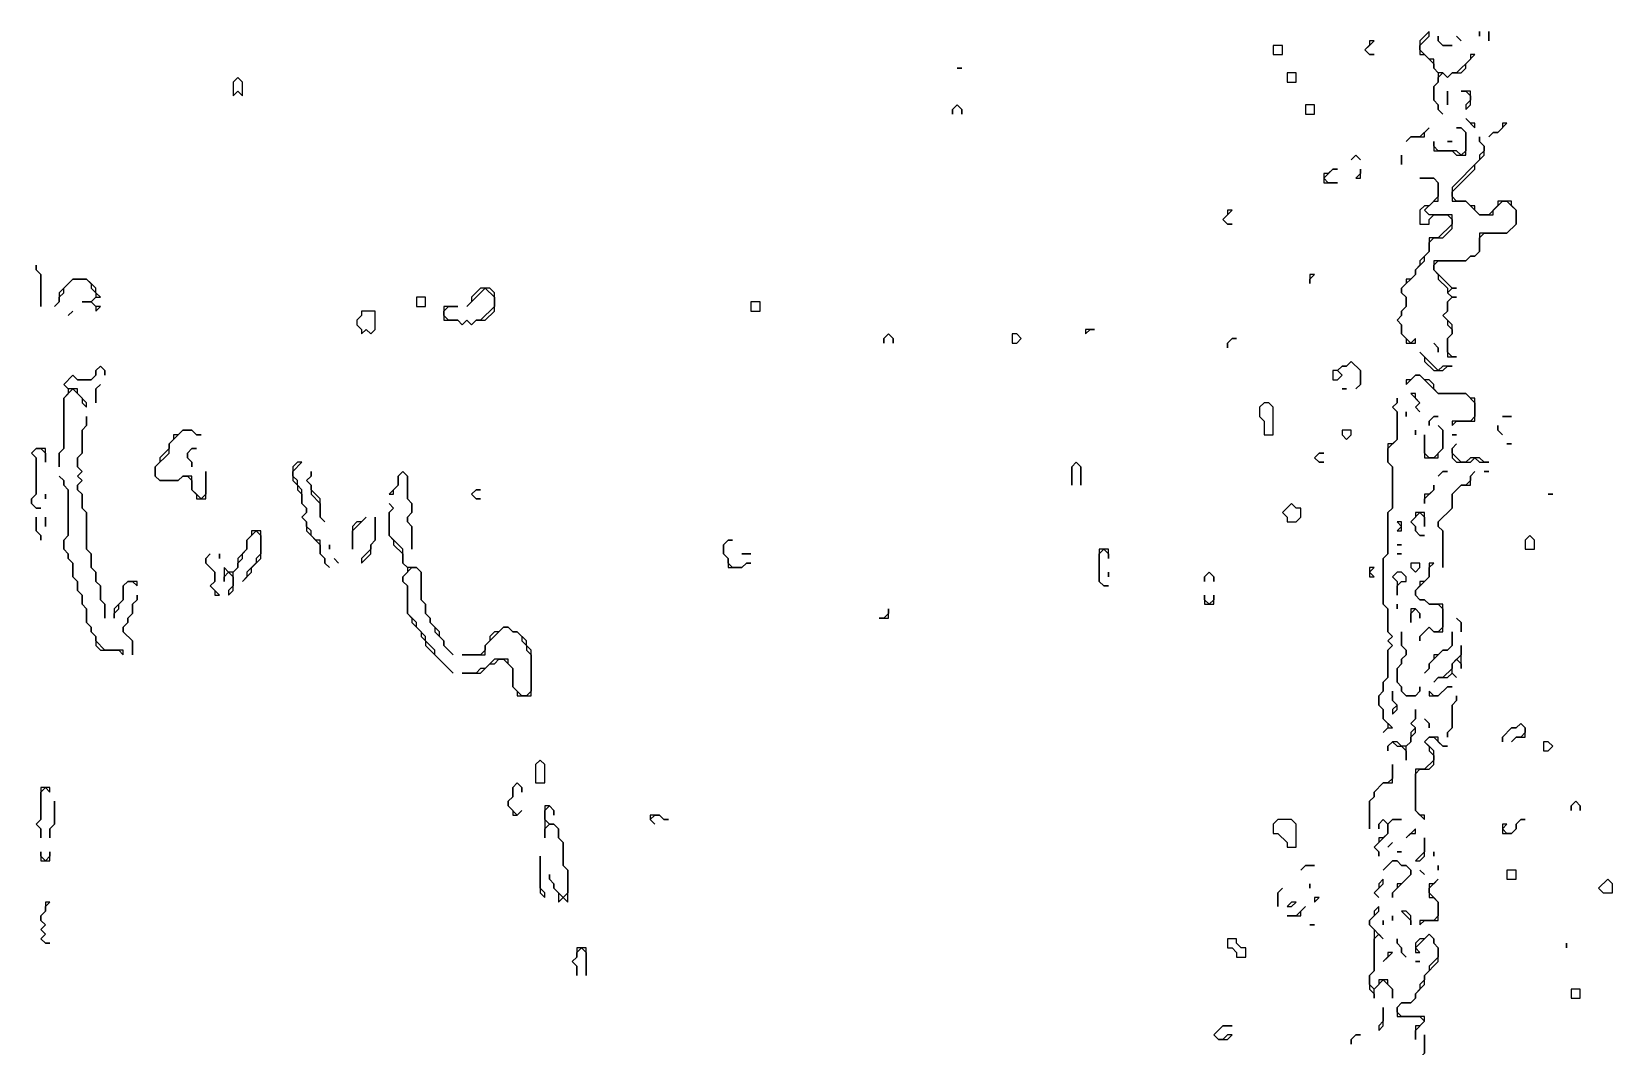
# Model space of a CAD drawing. Header units: metres. Extents: x 0 to 3575, y 1 to 2763.
# Drawn here: x 3198 to 3543, y 847.5 to 1069 of the extents above; entities that cross this region are included whole.
import ezdxf

# ---------------------------------------------------------------- set-up
doc = ezdxf.new("R2010")
doc.units = ezdxf.units.M

msp = doc.modelspace()

# ---------------------------------------------------------------- linework, layer by layer
for points in [[(3490, 1067), (3490, 1066), (3489, 1065), (3490, 1064), (3491, 1064), (3490, 1064), (3489, 1065), (3491, 1067)], [(3503, 1069), (3501, 1067), (3501, 1064), (3502, 1064), (3504, 1062), (3504, 1061), (3505, 1060), (3505, 1058), (3504, 1057), (3504, 1054), (3505, 1053), (3505, 1052), (3506, 1051), (3505, 1052), (3505, 1053), (3504, 1054), (3504, 1057), (3505, 1058), (3505, 1059), (3506, 1060), (3507, 1059), (3508, 1060), (3510, 1060), (3511, 1061), (3511, 1062), (3513, 1064), (3512, 1064), (3512, 1063), (3509, 1060), (3508, 1060), (3507, 1059), (3506, 1060), (3505, 1060), (3504, 1061), (3504, 1063), (3503, 1063), (3501, 1065), (3501, 1066), (3503, 1068)], [(3505, 1068), (3505, 1067), (3506, 1066), (3508, 1066), (3506, 1066), (3505, 1067)], [(3509, 1068), (3510, 1067)], [(3514, 1069), (3514, 1068)], [(3516, 1069), (3516, 1067)], [(3469, 1066), (3469, 1064), (3471, 1064), (3471, 1066)], [(3400, 1061), (3401, 1061)], [(3472, 1060), (3472, 1058), (3474, 1058), (3474, 1060)], [(3243, 1059), (3242, 1058), (3242, 1055), (3243, 1056), (3244, 1055), (3244, 1058)], [(3400, 1059)], [(3507, 1056), (3507, 1053)], [(3510, 1056), (3511, 1056), (3512, 1055), (3512, 1054), (3511, 1053), (3511, 1052), (3512, 1053), (3512, 1056)], [(3400, 1053), (3399, 1052), (3399, 1051), (3399, 1052), (3400, 1053), (3401, 1052), (3401, 1051), (3401, 1052)], [(3476, 1053), (3476, 1051), (3478, 1051), (3478, 1053)], [(3509, 1054)], [(3505, 1049)], [(3511, 1050), (3513, 1048), (3513, 1049), (3512, 1049)], [(3519, 1049), (3519, 1048), (3518, 1047), (3517, 1047), (3516, 1046), (3517, 1047), (3518, 1047), (3520, 1049)], [(3503, 1048), (3501, 1046), (3499, 1046), (3498, 1045), (3499, 1046), (3502, 1046), (3502, 1047)], [(3509, 1048), (3510, 1048), (3511, 1047), (3511, 1043), (3510, 1042), (3509, 1043), (3505, 1043), (3504, 1044), (3504, 1045), (3504, 1043), (3508, 1043), (3509, 1042), (3511, 1042), (3511, 1047), (3510, 1048)], [(3514, 1046), (3514, 1045), (3515, 1044), (3515, 1043), (3514, 1042), (3514, 1041), (3508, 1035), (3508, 1032), (3511, 1032), (3514, 1029), (3517, 1029), (3517, 1030), (3519, 1032), (3520, 1032), (3522, 1030), (3522, 1027), (3520, 1025), (3514, 1025), (3514, 1021), (3513, 1020), (3512, 1020), (3511, 1019), (3504, 1019), (3504, 1017), (3505, 1016), (3505, 1015), (3507, 1013), (3507, 1012), (3508, 1011), (3507, 1010), (3507, 1008), (3506, 1007), (3507, 1006), (3507, 1005), (3508, 1004), (3508, 1003), (3507, 1002), (3507, 998), (3509, 998), (3508, 998), (3507, 999), (3507, 1002), (3508, 1003), (3508, 1005), (3506, 1007), (3507, 1008), (3507, 1010), (3508, 1011), (3509, 1011), (3508, 1011), (3507, 1012), (3508, 1013), (3509, 1013), (3508, 1013), (3504, 1017), (3504, 1018), (3505, 1019), (3511, 1019), (3512, 1020), (3513, 1020), (3514, 1021), (3514, 1024), (3515, 1025), (3520, 1025), (3522, 1027), (3522, 1030), (3521, 1031), (3521, 1032), (3518, 1032), (3518, 1031), (3516, 1029), (3514, 1029), (3513, 1030), (3513, 1031), (3512, 1031), (3511, 1032), (3509, 1032), (3508, 1033), (3508, 1034), (3513, 1039), (3513, 1040), (3515, 1042), (3515, 1044), (3514, 1045)], [(3520, 1046)], [(3487, 1042), (3486, 1041), (3487, 1042), (3488, 1041)], [(3497, 1042), (3497, 1040)], [(3501, 1042)], [(3507, 1045), (3508, 1045)], [(3518, 1045)], [(3482, 1039), (3481, 1038), (3480, 1038), (3480, 1036), (3483, 1036), (3481, 1036), (3480, 1037), (3482, 1039), (3483, 1039)], [(3488, 1039), (3488, 1038), (3487, 1037), (3488, 1037)], [(3499, 1039)], [(3501, 1039)], [(3501, 1037), (3504, 1037), (3505, 1036), (3505, 1033), (3503, 1031), (3502, 1031), (3501, 1030), (3501, 1027), (3503, 1027), (3503, 1028), (3504, 1029), (3507, 1029), (3508, 1028), (3508, 1027), (3505, 1024), (3503, 1024), (3503, 1021), (3501, 1019), (3501, 1018), (3500, 1017), (3500, 1016), (3499, 1015), (3498, 1015), (3498, 1014), (3497, 1013), (3497, 1012), (3498, 1011), (3498, 1009), (3497, 1008), (3497, 1007), (3496, 1006), (3497, 1005), (3497, 1003), (3498, 1002), (3498, 1001), (3500, 1001), (3500, 1002), (3499, 1001), (3497, 1003), (3497, 1005), (3496, 1006), (3497, 1007), (3497, 1008), (3498, 1009), (3498, 1011), (3497, 1012), (3497, 1013), (3500, 1016), (3500, 1017), (3502, 1019), (3502, 1020), (3503, 1021), (3503, 1023), (3504, 1024), (3506, 1024), (3508, 1026), (3508, 1029), (3503, 1029), (3502, 1030), (3504, 1032), (3505, 1032), (3505, 1036), (3504, 1037)], [(3459, 1030), (3459, 1029), (3458, 1028), (3459, 1027), (3460, 1027), (3459, 1027), (3458, 1028), (3460, 1030)], [(3199, 1018), (3199, 1017), (3200, 1016), (3200, 1009), (3200, 1016), (3199, 1017)], [(3207, 1015), (3204, 1012), (3204, 1010), (3203, 1009), (3204, 1010), (3204, 1011), (3205, 1012), (3205, 1013), (3207, 1015), (3210, 1015), (3211, 1014), (3211, 1013), (3212, 1012), (3212, 1011), (3211, 1010), (3209, 1010), (3211, 1010), (3212, 1009), (3212, 1008), (3213, 1009), (3212, 1009), (3211, 1010), (3212, 1011), (3213, 1011), (3212, 1012), (3212, 1013), (3210, 1015)], [(3477, 1016), (3477, 1014), (3477, 1015), (3478, 1016)], [(3282, 1011), (3282, 1009), (3284, 1009), (3284, 1011)], [(3296, 1013), (3294, 1011), (3294, 1010), (3293, 1009), (3297, 1013), (3299, 1011), (3299, 1009), (3296, 1006), (3295, 1006), (3294, 1005), (3293, 1006), (3292, 1005), (3291, 1006), (3289, 1006), (3288, 1007), (3288, 1008), (3289, 1009), (3291, 1009), (3288, 1009), (3288, 1006), (3291, 1006), (3292, 1005), (3293, 1006), (3294, 1005), (3295, 1006), (3297, 1006), (3299, 1008), (3299, 1012), (3298, 1013)], [(3198, 1009)], [(3207, 1008), (3206, 1007)], [(3210, 1008)], [(3270, 1008), (3270, 1007), (3269, 1006), (3269, 1005), (3270, 1004), (3270, 1003), (3271, 1004), (3272, 1003), (3273, 1004), (3273, 1008)], [(3355, 1010), (3355, 1008), (3357, 1008), (3357, 1010)], [(3428, 1004), (3428, 1003), (3429, 1004), (3430, 1004)], [(3385, 1003), (3384, 1002), (3384, 1001), (3384, 1002), (3385, 1003), (3386, 1002), (3386, 1001), (3386, 1002)], [(3412, 1003), (3412, 1001), (3413, 1001), (3414, 1002), (3413, 1003)], [(3430, 1002)], [(3460, 1002), (3459, 1001), (3459, 1000), (3459, 1001), (3460, 1002), (3461, 1002)], [(3502, 1003)], [(3502, 1001)], [(3504, 1001), (3505, 1000), (3505, 999), (3505, 1000)], [(3209, 1000)], [(3209, 998)], [(3461, 1000)], [(3501, 999), (3502, 998), (3502, 997), (3504, 995), (3506, 995), (3507, 996), (3508, 996), (3506, 996), (3505, 995)], [(3213, 996), (3212, 995), (3212, 994), (3211, 993), (3208, 993), (3207, 994), (3205, 992), (3206, 991), (3206, 990), (3205, 989), (3205, 978), (3204, 977), (3204, 974), (3204, 977), (3205, 978), (3205, 989), (3207, 991), (3209, 989), (3209, 988), (3210, 987), (3210, 988), (3208, 990), (3208, 991), (3206, 991), (3205, 992), (3207, 994), (3208, 993), (3211, 993), (3212, 994), (3212, 995), (3213, 996), (3214, 995), (3214, 994), (3214, 995)], [(3486, 997), (3485, 996), (3484, 996), (3483, 995), (3482, 995), (3482, 993), (3483, 993), (3484, 994), (3483, 995), (3484, 996), (3485, 996), (3486, 997), (3488, 995), (3488, 992), (3487, 991), (3488, 992), (3488, 995)], [(3500, 994), (3499, 993), (3498, 993), (3498, 992), (3500, 994), (3501, 994), (3505, 990), (3511, 990), (3513, 988), (3513, 985), (3512, 984), (3508, 984), (3508, 983), (3509, 984), (3513, 984), (3513, 989), (3512, 989), (3511, 990), (3505, 990), (3504, 991), (3504, 992), (3503, 993), (3502, 993), (3501, 994)], [(3213, 992), (3212, 991), (3212, 988), (3212, 991)], [(3484, 991), (3485, 991)], [(3486, 993)], [(3467, 988), (3466, 987), (3466, 985), (3467, 984), (3467, 981), (3469, 981), (3469, 987), (3468, 988)], [(3496, 989), (3496, 988), (3495, 987), (3496, 986), (3496, 980), (3495, 979), (3494, 979), (3494, 975), (3495, 974), (3495, 965), (3494, 964), (3494, 955), (3493, 954), (3493, 944), (3494, 943), (3494, 938), (3495, 937), (3494, 936), (3495, 935), (3494, 934), (3494, 928), (3493, 927), (3493, 925), (3492, 924), (3492, 922), (3493, 921), (3493, 919), (3494, 918), (3494, 917), (3493, 916), (3494, 917), (3495, 917), (3493, 919), (3493, 921), (3492, 922), (3492, 924), (3493, 925), (3493, 927), (3494, 928), (3494, 934), (3495, 935), (3494, 936), (3495, 937), (3494, 938), (3494, 943), (3493, 944), (3493, 954), (3494, 955), (3494, 964), (3495, 965), (3495, 974), (3494, 975), (3494, 978), (3496, 980), (3496, 986), (3495, 987), (3496, 988)], [(3499, 990), (3501, 988), (3500, 987), (3501, 986), (3500, 987), (3501, 988), (3500, 989), (3500, 990)], [(3210, 985), (3210, 983), (3209, 982), (3209, 977), (3208, 976), (3208, 974), (3209, 973), (3208, 972), (3209, 971), (3208, 970), (3208, 969), (3209, 968), (3209, 965), (3210, 964), (3210, 956), (3211, 955), (3211, 952), (3212, 951), (3212, 949), (3213, 948), (3213, 945), (3214, 944), (3214, 941), (3214, 944), (3213, 945), (3213, 948), (3212, 949), (3212, 951), (3211, 952), (3211, 955), (3210, 956), (3210, 964), (3209, 965), (3209, 968), (3208, 969), (3208, 970), (3209, 971), (3208, 972), (3209, 973), (3208, 974), (3208, 976), (3209, 977), (3209, 982), (3210, 983)], [(3498, 986), (3498, 985)], [(3504, 985), (3503, 984), (3503, 983), (3503, 984), (3504, 985), (3505, 985)], [(3519, 985), (3521, 985)], [(3231, 982), (3230, 981), (3229, 981), (3229, 980), (3228, 979), (3228, 978), (3226, 976), (3226, 975), (3225, 974), (3225, 972), (3226, 971), (3230, 971), (3231, 972), (3232, 972), (3233, 971), (3233, 969), (3234, 968), (3234, 967), (3236, 967), (3236, 973), (3236, 968), (3235, 967), (3233, 969), (3233, 972), (3231, 972), (3230, 971), (3226, 971), (3225, 972), (3225, 974), (3228, 977), (3228, 979), (3231, 982), (3233, 982), (3234, 981), (3235, 981), (3234, 981), (3233, 982)], [(3484, 982), (3484, 981), (3485, 980), (3486, 981), (3486, 982)], [(3500, 982), (3500, 981)], [(3505, 983), (3506, 982), (3506, 978), (3504, 976), (3503, 976), (3502, 977), (3502, 981), (3502, 976), (3505, 976), (3505, 977), (3506, 978), (3506, 982)], [(3508, 981), (3509, 981)], [(3518, 983), (3518, 982), (3519, 981), (3518, 982)], [(3522, 983)], [(3522, 981)], [(3199, 978), (3198, 977), (3199, 976), (3199, 968), (3198, 967), (3198, 966), (3199, 965), (3200, 965), (3199, 965), (3198, 966), (3198, 967), (3199, 968), (3199, 976), (3198, 977), (3199, 978), (3200, 978), (3201, 977), (3201, 975), (3201, 978)], [(3233, 978), (3232, 977), (3232, 976), (3233, 975), (3233, 974), (3233, 975), (3232, 976), (3232, 977), (3233, 978), (3234, 978)], [(3479, 977), (3478, 976), (3479, 975), (3480, 975), (3479, 975), (3478, 976), (3479, 977), (3480, 977)], [(3509, 979), (3508, 978), (3508, 976), (3509, 975), (3512, 975), (3513, 976), (3514, 975), (3516, 975), (3515, 975), (3514, 976), (3512, 976), (3511, 975), (3510, 975), (3508, 977), (3508, 978)], [(3520, 979), (3521, 979)], [(3201, 973)], [(3256, 975), (3255, 974), (3255, 971), (3256, 970), (3256, 969), (3257, 968), (3257, 966), (3258, 965), (3258, 964), (3257, 963), (3258, 962), (3258, 960), (3261, 957), (3261, 955), (3262, 954), (3262, 953), (3263, 952), (3262, 953), (3262, 954), (3261, 955), (3261, 958), (3260, 958), (3259, 959), (3259, 960), (3258, 961), (3258, 962), (3257, 963), (3258, 964), (3258, 965), (3257, 966), (3257, 969), (3256, 970), (3256, 971), (3255, 972), (3255, 973), (3257, 975)], [(3259, 973), (3259, 972), (3258, 971), (3259, 970), (3259, 968), (3261, 966), (3261, 963), (3262, 962), (3261, 963), (3261, 967), (3259, 969), (3259, 970), (3258, 971), (3259, 972)], [(3259, 975)], [(3279, 973), (3278, 972), (3278, 970), (3276, 968), (3277, 968), (3277, 969), (3278, 970), (3278, 972), (3279, 973), (3280, 972), (3280, 967), (3281, 966), (3281, 964), (3280, 963), (3280, 962), (3281, 961), (3281, 956), (3281, 961), (3280, 962), (3280, 963), (3281, 964), (3281, 966), (3280, 967), (3280, 972)], [(3426, 975), (3425, 974), (3425, 970), (3425, 974), (3426, 975), (3427, 974), (3427, 970), (3427, 974)], [(3513, 973), (3512, 972), (3512, 971), (3511, 970), (3510, 970), (3508, 968), (3508, 965), (3505, 962), (3505, 961), (3506, 960), (3506, 952), (3506, 960), (3505, 961), (3505, 962), (3508, 965), (3508, 968), (3510, 970), (3512, 970), (3512, 972)], [(3506, 973), (3505, 972), (3506, 973), (3507, 973)], [(3515, 973), (3516, 973)], [(3204, 972), (3205, 971), (3205, 970), (3206, 969), (3206, 959), (3205, 958), (3205, 956), (3206, 955), (3206, 954), (3207, 953), (3207, 950), (3208, 949), (3208, 947), (3209, 946), (3209, 944), (3210, 943), (3210, 940), (3211, 939), (3211, 938), (3212, 937), (3212, 935), (3213, 934), (3217, 934), (3218, 933), (3218, 934), (3214, 934), (3212, 936), (3212, 937), (3211, 938), (3211, 939), (3210, 940), (3210, 943), (3209, 944), (3209, 946), (3208, 947), (3208, 949), (3207, 950), (3207, 953), (3206, 954), (3206, 955), (3205, 956), (3205, 958), (3206, 959), (3206, 969), (3205, 970), (3205, 971)], [(3504, 970), (3504, 969), (3503, 968), (3502, 968), (3502, 966), (3502, 967), (3504, 969)], [(3507, 971)], [(3201, 968), (3201, 967)], [(3276, 966), (3277, 965), (3276, 964), (3276, 959), (3277, 958), (3277, 957), (3279, 955), (3279, 953), (3280, 952), (3280, 951), (3279, 950), (3279, 949), (3280, 948), (3280, 942), (3281, 941), (3281, 940), (3283, 938), (3283, 937), (3284, 936), (3284, 935), (3290, 929), (3286, 933), (3286, 934), (3284, 936), (3284, 937), (3282, 939), (3282, 940), (3280, 942), (3280, 948), (3279, 949), (3279, 950), (3281, 952), (3282, 952), (3283, 951), (3283, 945), (3284, 944), (3284, 942), (3285, 941), (3285, 940), (3286, 939), (3286, 938), (3288, 936), (3288, 935), (3290, 933), (3288, 935), (3288, 936), (3287, 937), (3287, 938), (3285, 940), (3285, 941), (3284, 942), (3284, 944), (3283, 945), (3283, 951), (3282, 952), (3280, 952), (3279, 953), (3279, 956), (3276, 959), (3276, 964), (3277, 965)], [(3295, 969), (3294, 968), (3295, 967), (3296, 967), (3295, 967), (3294, 968), (3295, 969), (3296, 969)], [(3473, 966), (3471, 964), (3472, 963), (3472, 962), (3474, 962), (3475, 963), (3475, 965), (3474, 965)], [(3506, 969)], [(3528, 966)], [(3529, 968), (3530, 968)], [(3530, 966)], [(3199, 963), (3199, 960), (3200, 959), (3200, 958), (3200, 959), (3199, 960)], [(3201, 963), (3201, 961)], [(3271, 963), (3270, 962), (3269, 962), (3268, 961), (3268, 956), (3268, 960)], [(3273, 963), (3273, 958), (3272, 957), (3272, 956), (3270, 954), (3270, 953), (3272, 955), (3272, 957), (3273, 958)], [(3271, 965)], [(3500, 964), (3500, 963), (3499, 962), (3500, 961), (3500, 960), (3501, 959), (3502, 959), (3501, 959), (3500, 960), (3500, 961), (3499, 962), (3501, 964), (3502, 963), (3502, 961), (3502, 964)], [(3246, 960), (3246, 959), (3245, 958), (3245, 956), (3243, 954), (3243, 952), (3242, 951), (3241, 951), (3240, 952), (3240, 949), (3240, 950), (3241, 951), (3242, 950), (3242, 948), (3241, 947), (3241, 946), (3242, 947), (3242, 951), (3243, 952), (3243, 953), (3244, 954), (3244, 955), (3245, 956), (3245, 958), (3247, 960), (3248, 959), (3248, 955), (3247, 954), (3247, 953), (3245, 951), (3245, 950), (3244, 949), (3246, 951), (3246, 952), (3248, 954), (3248, 960)], [(3261, 960)], [(3496, 962), (3497, 961), (3496, 960), (3497, 960), (3497, 962)], [(3263, 957), (3263, 956)], [(3350, 958), (3349, 957), (3349, 955), (3350, 954), (3350, 952), (3353, 952), (3354, 953), (3355, 953), (3354, 953), (3353, 952), (3351, 952), (3350, 953), (3350, 954), (3349, 955), (3349, 957), (3350, 958), (3351, 958)], [(3431, 956), (3431, 949), (3432, 948), (3433, 948), (3432, 948), (3431, 949), (3431, 955), (3432, 956), (3433, 955), (3433, 954), (3433, 956)], [(3496, 957), (3497, 957)], [(3525, 959), (3524, 958), (3524, 956), (3526, 956), (3526, 958)], [(3237, 955), (3236, 954), (3236, 953), (3238, 951), (3238, 949), (3237, 948), (3238, 947), (3238, 946), (3239, 946), (3237, 948), (3238, 949), (3238, 951), (3236, 953), (3236, 954)], [(3239, 955), (3239, 954)], [(3264, 954), (3265, 953)], [(3268, 953)], [(3282, 954)], [(3353, 955), (3355, 955)], [(3496, 955), (3497, 955)], [(3499, 953), (3499, 952), (3500, 951), (3501, 952), (3501, 953)], [(3503, 953), (3503, 950), (3502, 949), (3501, 949), (3501, 948), (3500, 947), (3500, 946), (3501, 945), (3502, 945), (3503, 944), (3505, 944), (3506, 943), (3506, 939), (3505, 938), (3504, 938), (3503, 939), (3501, 937), (3501, 936), (3501, 937), (3503, 939), (3504, 938), (3506, 938), (3506, 944), (3503, 944), (3502, 945), (3501, 945), (3500, 946), (3500, 947), (3503, 950), (3503, 952), (3504, 953)], [(3219, 949), (3218, 948), (3218, 945), (3216, 943), (3216, 941), (3216, 942), (3217, 943), (3217, 944), (3218, 945), (3218, 948), (3219, 949), (3220, 949), (3221, 948), (3221, 949)], [(3433, 951), (3433, 950)], [(3455, 951), (3454, 950), (3454, 949), (3454, 950), (3455, 951), (3456, 950), (3456, 949), (3456, 950)], [(3490, 952), (3490, 950), (3491, 950), (3490, 951), (3491, 952)], [(3496, 951), (3495, 950), (3496, 949), (3496, 946), (3496, 948), (3497, 949), (3498, 949), (3498, 950), (3497, 951)], [(3221, 946), (3221, 945), (3220, 944), (3220, 942), (3219, 941), (3219, 940), (3218, 939), (3218, 938), (3220, 936), (3220, 933), (3220, 936), (3218, 938), (3218, 939), (3219, 940), (3219, 941), (3220, 942), (3220, 944), (3221, 945)], [(3454, 946), (3454, 944), (3456, 944), (3456, 946), (3456, 945), (3455, 944), (3454, 945)], [(3385, 943), (3385, 942), (3384, 941), (3383, 941), (3385, 941)], [(3383, 943)], [(3496, 944), (3496, 943)], [(3499, 943), (3499, 940), (3499, 942), (3500, 943), (3501, 942), (3501, 941), (3501, 942), (3500, 943)], [(3301, 939), (3300, 938), (3299, 938), (3298, 937), (3298, 936), (3297, 935), (3297, 934), (3296, 933), (3292, 933), (3297, 933), (3297, 935), (3301, 939), (3302, 939), (3303, 938), (3304, 938), (3305, 937), (3305, 936), (3306, 935), (3306, 934), (3307, 933), (3307, 925), (3306, 924), (3305, 924), (3303, 926), (3303, 930), (3302, 931), (3302, 932), (3299, 932), (3297, 930), (3296, 930), (3295, 929), (3292, 929), (3296, 929), (3298, 931), (3299, 931), (3300, 932), (3301, 932), (3303, 930), (3303, 926), (3304, 925), (3304, 924), (3307, 924), (3307, 934), (3306, 935), (3306, 936), (3304, 938), (3303, 938), (3302, 939)], [(3509, 941), (3510, 940), (3510, 938), (3510, 940)], [(3497, 938), (3497, 935), (3498, 934), (3498, 933), (3497, 932), (3497, 931), (3496, 930), (3496, 927), (3497, 926), (3497, 925), (3498, 924), (3500, 924), (3501, 925), (3501, 926), (3501, 925), (3500, 924), (3498, 924), (3497, 925), (3497, 926), (3496, 927), (3496, 930), (3497, 931), (3497, 932), (3498, 933), (3498, 934), (3497, 935)], [(3508, 938), (3508, 935), (3507, 934), (3506, 934), (3505, 933), (3504, 933), (3504, 932), (3503, 931), (3503, 930), (3502, 929), (3503, 930), (3503, 931), (3506, 934), (3507, 934), (3508, 935)], [(3510, 935), (3510, 933), (3508, 931), (3508, 930), (3506, 928), (3505, 928), (3504, 927), (3505, 928), (3507, 928), (3508, 929), (3509, 928), (3508, 929), (3508, 931), (3509, 932), (3510, 931), (3510, 930)], [(3292, 931)], [(3495, 925), (3495, 923), (3496, 922), (3495, 921), (3495, 920), (3496, 921), (3496, 922), (3495, 923)], [(3507, 926), (3505, 924), (3504, 924), (3503, 925), (3503, 924), (3505, 924), (3507, 926), (3508, 926)], [(3509, 924), (3509, 923), (3508, 922), (3508, 917), (3507, 916), (3507, 915), (3507, 916), (3508, 917), (3508, 922), (3509, 923)], [(3500, 921), (3500, 919), (3499, 918), (3500, 917), (3499, 916), (3499, 914), (3498, 913), (3497, 913), (3496, 914), (3495, 914), (3494, 913), (3494, 912), (3494, 913), (3495, 914), (3496, 913), (3497, 913), (3498, 912), (3498, 910), (3498, 913), (3499, 914), (3499, 915), (3500, 916), (3500, 917), (3499, 918), (3500, 919)], [(3502, 919), (3503, 918), (3503, 917), (3503, 918)], [(3523, 918), (3522, 917), (3521, 917), (3519, 915), (3519, 914), (3519, 915), (3521, 917), (3522, 917), (3523, 918), (3524, 917), (3524, 916), (3523, 915), (3522, 915), (3521, 914), (3522, 915), (3524, 915), (3524, 917)], [(3503, 915), (3502, 914), (3503, 913), (3503, 912), (3504, 911), (3504, 910), (3502, 908), (3500, 908), (3500, 899), (3502, 897), (3502, 898), (3501, 898), (3500, 899), (3500, 907), (3501, 908), (3503, 908), (3504, 909), (3504, 912), (3502, 914), (3503, 915), (3504, 915), (3506, 913), (3507, 913), (3506, 913), (3505, 914), (3505, 915)], [(3528, 914), (3528, 912), (3529, 912), (3530, 913), (3529, 914)], [(3309, 910), (3308, 909), (3308, 905), (3310, 905), (3310, 909)], [(3495, 909), (3495, 906), (3494, 905), (3493, 905), (3491, 903), (3491, 902), (3490, 901), (3490, 895), (3490, 901), (3491, 902), (3491, 903), (3493, 905), (3495, 905)], [(3200, 904), (3200, 897), (3199, 896), (3200, 895), (3200, 893), (3200, 895), (3199, 896), (3200, 897), (3200, 903), (3201, 904), (3202, 903), (3202, 904)], [(3304, 905), (3303, 904), (3303, 902), (3302, 901), (3302, 900), (3303, 899), (3303, 898), (3304, 898), (3305, 899), (3304, 898), (3302, 900), (3302, 901), (3303, 902), (3303, 904), (3304, 905), (3305, 904), (3305, 903), (3305, 904)], [(3203, 901), (3203, 896), (3202, 895), (3202, 893), (3202, 895), (3203, 896)], [(3535, 901), (3534, 900), (3534, 899), (3534, 900), (3535, 901), (3536, 900), (3536, 899), (3536, 900)], [(3310, 900), (3310, 893), (3310, 895), (3311, 896), (3312, 896), (3313, 895), (3313, 893), (3314, 892), (3314, 887), (3315, 886), (3315, 881), (3314, 880), (3312, 882), (3312, 883), (3311, 884), (3311, 885), (3311, 884), (3312, 883), (3312, 882), (3313, 881), (3313, 879), (3314, 880), (3315, 879), (3315, 886), (3314, 887), (3314, 892), (3313, 893), (3313, 895), (3312, 896), (3311, 896), (3310, 897), (3310, 899), (3311, 900), (3312, 899), (3312, 898), (3312, 899), (3311, 900)], [(3333, 898), (3333, 897), (3334, 896), (3333, 897), (3334, 898), (3335, 898), (3336, 897), (3337, 897), (3336, 897), (3335, 898)], [(3470, 897), (3469, 896), (3469, 894), (3470, 894), (3472, 892), (3472, 891), (3474, 891), (3474, 896), (3473, 897)], [(3493, 897), (3492, 896), (3492, 895), (3492, 896), (3493, 897), (3494, 896), (3494, 894), (3493, 893), (3492, 893), (3492, 892), (3491, 891), (3492, 890), (3492, 889), (3492, 890), (3491, 891), (3494, 894), (3494, 896), (3495, 897), (3497, 897), (3495, 897), (3494, 896)], [(3523, 897), (3522, 896), (3522, 895), (3521, 894), (3520, 894), (3519, 895), (3520, 896), (3519, 896), (3519, 894), (3521, 894), (3522, 895), (3522, 896), (3523, 897), (3524, 897)], [(3337, 895)], [(3496, 895)], [(3500, 895), (3498, 893), (3499, 894), (3500, 894)], [(3524, 895)], [(3306, 892)], [(3495, 892), (3494, 891)], [(3502, 893), (3502, 890), (3500, 888), (3501, 888), (3502, 889)], [(3200, 890), (3200, 888), (3202, 888), (3202, 890), (3202, 889), (3201, 888), (3200, 889)], [(3306, 890)], [(3309, 889), (3309, 881), (3310, 880), (3310, 881), (3309, 882)], [(3476, 887), (3475, 886), (3476, 887), (3478, 887)], [(3495, 888), (3493, 886), (3495, 888), (3496, 888), (3497, 887), (3498, 887), (3499, 886), (3499, 885), (3497, 883), (3496, 883), (3496, 882), (3495, 881), (3495, 880), (3495, 881), (3499, 885), (3499, 886), (3498, 887), (3497, 887), (3496, 888)], [(3496, 890), (3497, 890)], [(3503, 887)], [(3504, 890), (3504, 889)], [(3505, 887), (3505, 886)], [(3473, 884)], [(3493, 884), (3492, 883), (3492, 882), (3491, 881), (3492, 880), (3491, 881), (3493, 883)], [(3501, 886), (3502, 885)], [(3505, 884), (3504, 883), (3503, 883), (3503, 880), (3504, 880), (3505, 879), (3505, 876), (3504, 875), (3501, 875), (3501, 874), (3502, 875), (3505, 875), (3505, 879), (3503, 881), (3503, 882)], [(3520, 886), (3520, 884), (3522, 884), (3522, 886)], [(3542, 884), (3540, 882), (3541, 881), (3543, 881), (3543, 883)], [(3471, 882), (3470, 881), (3470, 878), (3470, 881)], [(3477, 883), (3477, 882)], [(3478, 880), (3478, 879), (3479, 880)], [(3481, 882)], [(3201, 879), (3201, 877), (3200, 876), (3200, 875), (3201, 874), (3200, 873), (3201, 872), (3200, 871), (3201, 870), (3202, 870), (3201, 870), (3200, 871), (3201, 872), (3200, 873), (3201, 874), (3200, 875), (3200, 876), (3201, 877), (3201, 878), (3202, 879)], [(3473, 879), (3472, 878), (3473, 878), (3474, 879)], [(3476, 878), (3474, 876), (3472, 876), (3475, 876), (3475, 877)], [(3492, 878), (3491, 877), (3491, 876), (3490, 875), (3490, 874), (3491, 873), (3491, 864), (3490, 863), (3490, 860), (3491, 859), (3491, 858), (3491, 860), (3493, 862), (3495, 860), (3495, 858), (3495, 860), (3494, 861), (3494, 862), (3492, 862), (3492, 861), (3491, 860), (3490, 861), (3490, 863), (3491, 864), (3491, 871), (3492, 872), (3493, 871), (3490, 874), (3490, 875), (3492, 877)], [(3494, 878)], [(3497, 877), (3499, 875), (3499, 874), (3499, 876), (3498, 877)], [(3477, 874), (3478, 874)], [(3493, 875), (3493, 874)], [(3495, 876), (3495, 875)], [(3459, 871), (3459, 869), (3460, 869), (3461, 868), (3461, 867), (3463, 867), (3463, 869), (3462, 869), (3461, 870), (3461, 871)], [(3476, 872)], [(3478, 872)], [(3503, 872), (3502, 871), (3501, 871), (3500, 870), (3500, 868), (3501, 868), (3500, 869), (3503, 872), (3504, 871), (3504, 870), (3505, 869), (3505, 867), (3503, 865), (3503, 864), (3502, 863), (3502, 862), (3501, 861), (3501, 860), (3500, 859), (3500, 858), (3499, 857), (3497, 857), (3496, 856), (3496, 854), (3501, 854), (3502, 853), (3501, 852), (3500, 852), (3500, 849), (3500, 851), (3502, 853), (3502, 854), (3497, 854), (3496, 855), (3496, 856), (3497, 857), (3499, 857), (3500, 858), (3500, 859), (3502, 861), (3502, 863), (3505, 866), (3505, 869), (3504, 870), (3504, 871)], [(3496, 871), (3496, 870), (3497, 869), (3497, 868), (3498, 867), (3497, 868), (3497, 869), (3496, 870)], [(3533, 870), (3533, 869)], [(3535, 870)], [(3317, 869), (3317, 867), (3316, 866), (3317, 865), (3317, 863), (3317, 865), (3316, 866), (3317, 867), (3317, 868), (3318, 869), (3319, 868), (3319, 863), (3319, 869)], [(3494, 868), (3494, 867), (3493, 866), (3495, 868)], [(3500, 866), (3501, 866)], [(3494, 864)], [(3534, 860), (3534, 858), (3536, 858), (3536, 860)], [(3493, 856), (3493, 853), (3492, 852), (3492, 851), (3493, 852)], [(3458, 852), (3456, 850), (3457, 849), (3459, 849), (3460, 850), (3459, 850), (3458, 849), (3457, 849), (3456, 850), (3458, 852), (3460, 852)], [(3487, 850), (3486, 849), (3486, 848), (3486, 849), (3487, 850), (3488, 850)], [(3490, 849)], [(3494, 850)], [(3502, 850), (3502, 846), (3501, 845), (3501, 843), (3500, 842), (3500, 841), (3499, 840), (3499, 839), (3499, 840), (3500, 841), (3500, 842), (3501, 843), (3501, 845), (3502, 846)], [(3488, 848)]]:
    msp.add_lwpolyline(points, close=True)

doc.saveas('drawing.dxf')
